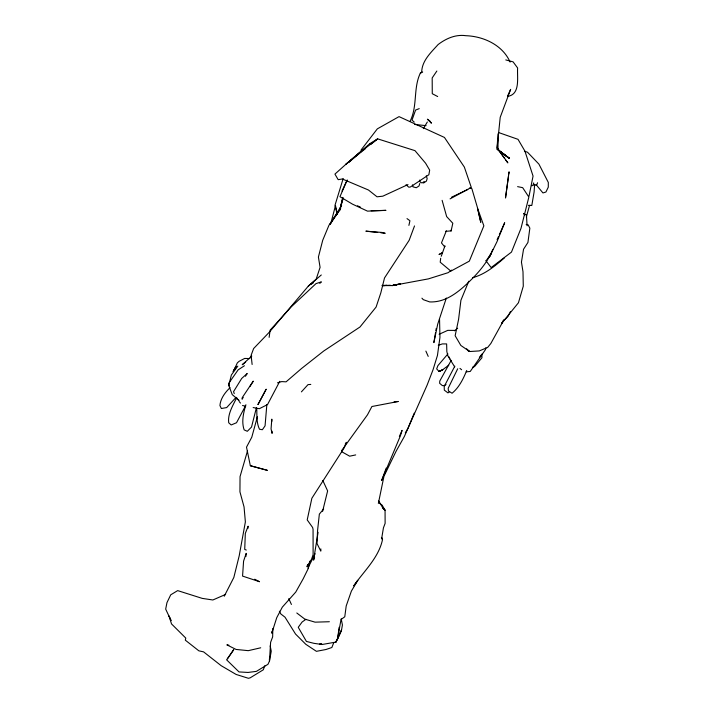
<?xml version="1.0" encoding="UTF-8"?>
<svg xmlns="http://www.w3.org/2000/svg" width="714" height="714" viewBox="0 0 714 714"><rect width="100%" height="100%" fill="white"/><g stroke="black" fill="none" stroke-linecap="round" stroke-linejoin="round"><path stroke-width="1.07" d="M498.015 149.19L498.015 133.848M256.763 408.301C256.986 415.271 256.397 422.831 259.494 429.239L262.377 429.73L265.064 425.856L266.84 404.633M320.845 548.887L320.8 551.11L317.016 543.568L317.543 530.779L319.354 514.107L323.647 508.984M272.846 628.454L272.65 636.897L270.606 642.341L269.481 661.075L267.973 664.297L256.397 671.374L248.053 672.445L239.029 671.928L226.606 659.816L233.781 649.588L227.48 658.817M497.622 139.239L497.096 147.887L497.712 149.485M534.616 184.266L534.108 191.941L531.823 205.409L528.405 205.364M361.097 151.814L361.23 149.77L377.322 128.868L399.046 116.623L444.447 137.445L464.341 167.058L471.294 187.416L450.079 198.885M247.963 528.378L248.124 526.209L245.321 533.403L244.723 549.432L246.285 550.048M245.884 556.581L246.196 553.359L243.581 561.142L242.564 576.091L259.512 581.714L254.737 579.224M339.15 627.294L337.561 638.941L335.892 642.091L322.041 644.501L313.874 643.323L306.422 641.431L298.247 627.311L302.111 622.01L305.949 619.306M508.475 176.188L505.503 198.01L509.073 171.824L508.77 174.011M269.133 337.347L270.124 330.18L291.187 306.922L315.981 283.628L321.371 281.869L319.765 283.413M272.079 631.212L271.793 633.184L276.746 617.664L282.333 607.123L295.757 592.058L303.218 578.759L308.323 568.398L309.858 561.15M341.194 618.842L342.417 624.982L341.479 630.292L337.561 638.941L341.015 619.511L344.773 616.789L346.201 605.972L351.386 591.094L357.794 580.312L353.769 585.855C364.006 570.941 378.697 557.848 382.526 539.552L381.794 537.731L383.436 527.842L385.123 523.38L385.06 510.242L382.133 505.155L379.669 503.397M435.504 332.795L433.88 342.604L437.7 324.174L446.33 298.033M435.861 330.609L436.227 328.431M378.358 503.432L383.962 476.283L396.127 451.177L404.338 436.522L427.168 385.007L433.041 369.736L437.441 355.465L439.949 337.347L439.556 319.479M529.038 196.1L533.055 176.072L524.933 151.136L518.025 139.337L499.184 132.742M318.087 532.287L313.58 560.124L314.579 557.036M322.603 511.322L327.628 490.911L322.808 480.468M408.899 225.392L409.934 220.715L407.007 218.618M485.868 347.807L485.475 349.61L470.231 371.467L466.18 371.824M330.939 223.018L335.482 205.57L337.285 214.289M451.328 230.122L451.061 231.131L452.819 223.259L446.652 216.583L442.118 200.339M257.37 416.806L251.792 437.191L246.508 447.16L250.337 465.724L267.197 470.294L250.337 465.724M526.361 216.967L529.529 205.427L530.823 205.498M343.05 198.733L339.846 210.014L330.055 224.241M245.902 404.722C243.492 412.746 241.314 421.697 244.143 429.873L247.312 431.31L251.524 427.061L256.397 407.783M440.681 258.254L440.208 262.199L450.873 271.124L469.312 261.154L483.86 225.847L477.595 208.443L480.772 222.331L477.407 207.479L471.838 188.567L469.839 187.916M441.252 256.272L444.947 245.857L444.652 246.821L441.475 242.921L446.375 230.783M533.697 182.927L533.081 185.033L531.93 185.827M343.193 178.509L335.009 205.221L337.222 214.477M410.113 121.202C417.761 105.922 413.058 88.268 420.359 73.069L421.697 72.435C421.724 60.913 430.961 52.488 438.137 44.527C446.107 38.458 455.693 34.218 465.921 35.7C483.726 36.343 502.683 45.116 510.108 62.1M419.787 183.48L419.011 185.979L416.289 187.737L413.031 186.854L412.397 184.864M247.526 450.837L240.047 476.595L239.94 491.839L244.054 506.949L245.375 521.907L239.19 555.867L233.835 577.465L224.241 596.235M307.636 564.578L306.966 566.693L311.572 559.196L313.116 554.591L313.062 529.333L312.616 527.485L307.207 519.899L311.866 498.256L343.987 448.178L346.468 442.332L345.228 444.162M468.768 281.209L460.914 300.264L458.584 319.363L455.139 335.723L460.833 345.442L469.66 351.52L479.255 350.922L487.617 347.459L490.821 343.523L503.432 320.684M347.245 179.955L339.953 196.698L352.511 204.159L367.496 211.139L385.962 210.362L371.164 210.773M386.229 468.054L381.66 480.468L400.447 435.718L402.089 430.363L399.367 436.424M414.513 225.936L409.158 240.297L384.516 277.951L380.803 292.918L376.099 307.056L359.99 326.994L323.772 350.976L301.585 368.469L286.073 381.838L281.753 381.588L277.46 382.838M264.814 665.751L263.279 669.803L250.212 677.818L248.427 678.3L236.12 674.444L221.188 665.698L203.57 651.864L198.858 650.829L185.292 640.146L185.801 638.102L171.521 623.929L169.093 616.244M333.831 642.484L331.858 647.5L326.021 649.499L316.418 651.329L305.833 644.323L295.525 634.032L285.02 617.199L280.807 613.933L279.37 611.202M537.588 182.766L536.669 185.033L533.822 185.185M414.227 413.129L407.98 428.293L405.266 432.943M466.733 370.468C463.315 378.795 459.173 387.47 452.051 393.236L448.454 390.933L448.178 388.282L457.701 368.772M492.794 249.418C487.153 263.564 476.408 275.06 465.394 285.279C455.246 294.489 443.876 302.495 429.703 301.924L423.277 299.648L421.929 298.175M497.114 239.663L498.452 236.673M499.345 234.683L504.682 222.723L496.962 241.76L489.34 257.227L491.045 253.684L486.457 260.324M507.609 95.944L510.653 89.357L500.211 117.31L497.096 147.887L499.755 151.306L509.448 158.365L501.219 152.769M342.006 191.031L346.95 180.472M279.763 381.33L267.536 404.561L259.343 408.703L253.149 407.542M340.73 208.167L328.94 225.294L322.719 240.27L318.408 257.031L320.086 267.339L316.15 279.219L308.305 286.127L269.187 332.331L253.64 348.53L251.105 355.286L252.131 364.488M454.818 366.166L444.197 386.488L444.322 390.156L447.981 392.887L449.481 391.808M307.912 568.085L315.133 553.743M245.268 406.32L236.521 422.742L231.184 424.964L228.703 422.759C227.561 413.799 233.032 405.365 236.771 397.519M510.474 311.581L507.949 316.454L503.209 321.104M451.23 360.311L439.779 381.026L439.637 383.302L442.368 385.596L444.251 385.614L446.045 384.605M258.04 404.463L266.117 389.282L258.04 404.463L258.272 404.035M341.613 205.373L330.02 224.241M236.048 366.577L233.871 370.468L237.316 362.908L239.056 361.338L244.652 358.446L249.855 358.553M232.978 371.61L236.075 366.469M423.322 128.627L427.329 121.996M243.215 397.403L242.091 399.215L242.26 397.582L253.274 381.133L249.918 386.551M503.888 319.774L501.558 323.531L518.453 302.745L523.282 286.18L522.996 271.739L521.443 262.118L523.54 249.248L527.932 242.457L529.85 228.159L528.137 224.839L526.182 224.401M245.455 376.242L247.222 373.502L241.698 378.447L233.54 391.656L234.246 393.592M436.852 71.034L432.184 77.924L432.273 93.704L437.682 96.542M341.488 450.811L367.46 414.852L371.905 406.516L398.278 401.482L394.066 401.902M237.824 366.095L231.363 374.993L228.757 385.498L232.228 394.592L239.056 400.509L235.7 397.377M479.353 357.411L481.254 354.912M447.91 353.912L437.914 365.622L436.665 368.906L439.083 371.467L442.653 369.772L448.749 365.202M236.084 397.332L226.677 407.578L221.367 408.515L219.93 405.579C220.474 398.546 225.115 392.388 230.078 387.657M301.415 391.87L308.02 384.632L310.786 384.409M451.31 230.104L450.57 230.908L445.598 231.354M348.789 162.444L359.561 152.85M250.302 357.428L251.774 356.09M251.56 356.286L242.216 364.738L245.661 362.132M308.305 286.127L321.3 274.97M454.559 330.832L457.656 328.217M504.334 257.959C494.784 266.224 484.851 274.417 472.57 277.71M365.63 148.503L345.835 164.336L334.937 174.109L338.186 179.678L342.327 178.982L368.46 190.013L377.028 196.805L382.82 196.18L407.997 184.56M370.789 144.371L377.67 138.864L414.977 150.645L425.589 163.211L429.667 170.11L428.864 174.725L410.3 187.041L408.792 187.184L406.016 184.748M451.623 270.142L448.124 272.677L428.4 278.879L392.236 285.582L382.561 285.609M424.241 181.552L422.09 182.971L420.287 182.159L419.636 180.08M423.527 183.034L426.392 181.133L427.168 178.625L426.294 175.814M310.876 284.44L313.455 282.753M244.438 365.738L238.128 369.87L228.525 383.596L229.239 385.899M451.605 197.189L467.795 189.513M420.359 73.069L422.661 71.998M225.615 594.423L212.861 599.983L202.249 598.386L177.67 590.612L170.726 594.816L166.96 602.643L165.684 609.113L171.065 620.627L169.164 616.173M439.119 334.277L447.776 330.359L455.389 330.421M419.234 108.626L415.575 110.072L412.014 120.139L414.254 122.121M438.298 345.29L442.35 343.916L446.634 343.916L446.839 351.565L447.892 355.893L454.675 366.88M507.476 96.399C520.738 94.623 516.927 77.183 517.623 67.955L513.089 61.85L505.78 59.922M472.65 367.157L474.507 366.621L481.941 357.75L481.888 354.073M400.545 283.824L392.236 285.582L400.509 283.726M260.708 647.794L248.276 650.668L236.084 649.445L226.856 644.849L228.926 645.188M355.688 454.916L349.673 456.192L341.944 451.855M319.569 644.001L321.657 643.644M382.231 285.654L390.29 285.234M393.36 285.02L396.431 284.797L394.289 284.904M382.534 285.466L386.809 285.261M329.368 621.733L315.079 622.162L304.824 619.127L296.792 612.987M426.097 125.637L414.682 124.468M377.679 232.461L365.871 231.157L381.999 232.452L385.185 233.291L380.892 232.818M382.124 285.386L384.159 285.671M242.528 405.534L245.723 406.132M517.596 186.64L522.657 187.657L528.86 197.055L520.988 228.382L511.465 252.104L491.17 267.572L485.752 260.539M524.415 151.145L527.53 152.243L538.927 164.14L548.316 182.445L548.29 187.157L545.933 192.012L542.943 192.941L536.071 184.623M357.437 205.819L360.338 207.069M467.973 350.69L469.66 351.52L466.554 348.807M499.773 151.475L505.075 155.072L497.015 149.128L509.448 158.365L497.114 148.923M459.968 368.388L461.61 369.745M382.704 508.02L385.06 510.242L382.865 508.02L378.741 500.933M239.11 401.455L240.475 403.089M524.62 214.869L523.603 213.548L526.459 215.093L527.075 225.785M504.646 158.446L497.569 148.664L507.859 162.89L505.931 160.222M381.401 537.731L382.526 539.552L381.785 537.704M288.777 598.635L291.419 604.455M425.874 351.092L428.213 356.393M449.151 357.009L449.963 359.008M270.178 645.858L271.249 651.186L269.481 661.075L269.383 658.888M271.856 421.331L271.811 419.145L271.061 428.909L272.079 433.38L272.034 431.194M342.782 197.439L339.846 210.014L342.872 197.51M341.479 630.292L335.892 642.091L341.479 630.292M369.879 143.621L345.835 164.336L360.311 152.028L377.67 138.864L369.879 143.621M442.216 252.801L439.172 254.434L442.216 252.801M442.653 369.772L439.083 371.467L442.653 369.772M429.694 120.916L427.409 119.184L431.426 123.21L429.694 120.916"/></g></svg>
